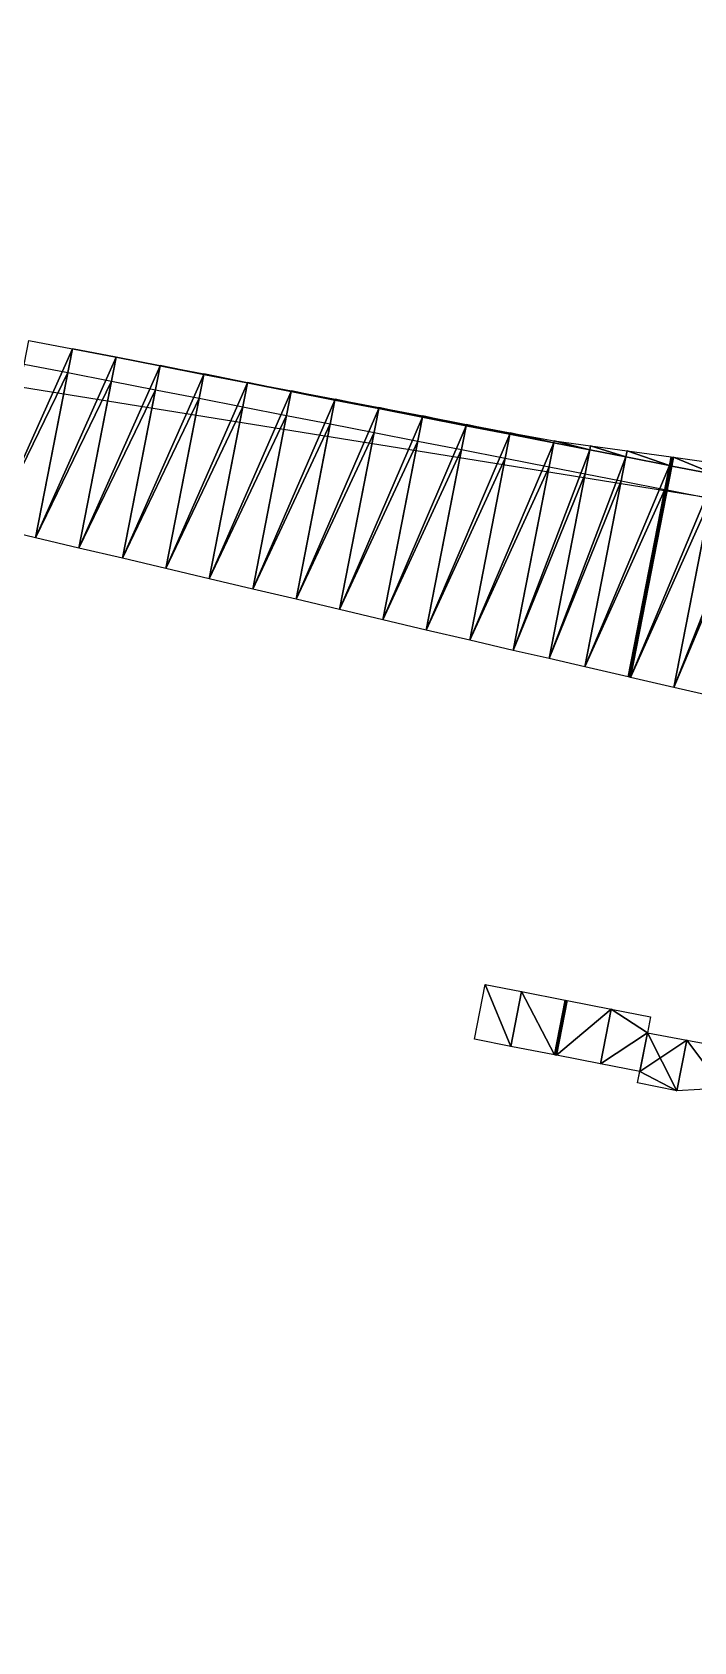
# Model space of a CAD drawing. Header units: metres. Extents: x 1882598 to 1885460, y 3171405 to 3171756.
# Drawn here: x 1884313.12 to 1884327.96, y 3171538.23 to 3171574.32 of the extents above; entities that cross this region are included whole.
import ezdxf

# ---------------------------------------------------------------- set-up
doc = ezdxf.new("R2010")
doc.units = ezdxf.units.M
doc.header["$MEASUREMENT"] = 0
doc.layers.add('00DR-R_HTA_Cl A', color=7, linetype='Continuous', true_color=0xcc0000)
doc.layers.add('Triangles surfaces projet', color=7, linetype='Continuous', true_color=0x848484)

msp = doc.modelspace()

# ---------------------------------------------------------------- linework, layer by layer
at = {"layer": '00DR-R_HTA_Cl A'}
msp.add_polyline3d([(1884474.923, 3171538.231, 151.553), (1884466.633, 3171542.768, 150.231), (1884459.923, 3171543.1, 150.188), (1884455.015, 3171543.499, 150.408), (1884305.041, 3171567.617, 149.86), (1884301.965, 3171568.264, 150.033), (1884294.126, 3171571.412, 150.29), (1884284.148, 3171573.469, 150.247), (1884275.049, 3171575.164, 150.223), (1884267.316, 3171576.703, 150.284), (1884261.119, 3171578.138, 150.314), (1884244.06, 3171583.571, 149.844), (1884240.424, 3171584.486, 149.763), (1884232.902, 3171586.519, 149.756), (1884221.492, 3171588.982, 149.993), (1884219.336, 3171587.253, 149.943), (1884211.396, 3171588.405, 150.219), (1884206.944, 3171589.932, 150.611), (1884143.037, 3171606.619, 149.729), (1884142.069, 3171607.454, 149.847), (1884140.625, 3171609.798, 149.801), (1884140.798, 3171610.401, 149.853)], dxfattribs=at)
at = {"layer": 'Triangles surfaces projet'}
for points in [[(1884314.024, 3171567.218, 150.72), (1884312.221, 3171563.211, 150.819), (1884313.042, 3171567.406, 150.712), (1884314.024, 3171567.218, 150.72)], [(1884312.221, 3171563.211, 150.819), (1884314.024, 3171567.218, 150.72), (1884313.195, 3171562.981, 150.827), (1884312.221, 3171563.211, 150.819)], [(1884313.195, 3171562.981, 150.827), (1884314.024, 3171567.218, 150.72), (1884314.024, 3171567.221, 150.719), (1884313.195, 3171562.981, 150.827)], [(1884313.195, 3171562.981, 150.827), (1884314.024, 3171567.221, 150.719), (1884315.006, 3171567.029, 150.727), (1884313.195, 3171562.981, 150.827)], [(1884313.195, 3171562.981, 150.827), (1884315.006, 3171567.029, 150.727), (1884314.169, 3171562.751, 150.836), (1884313.195, 3171562.981, 150.827)], [(1884314.024, 3171567.221, 150.719), (1884315.006, 3171567.03, 150.725), (1884315.006, 3171567.029, 150.727), (1884314.024, 3171567.221, 150.719)], [(1884315.006, 3171567.029, 150.727), (1884315.987, 3171566.837, 150.734), (1884314.169, 3171562.751, 150.836), (1884315.006, 3171567.029, 150.727)], [(1884315.006, 3171567.03, 150.725), (1884315.987, 3171566.837, 150.734), (1884315.006, 3171567.029, 150.727), (1884315.006, 3171567.03, 150.725)], [(1884315.987, 3171566.837, 150.734), (1884315.006, 3171567.03, 150.725), (1884315.988, 3171566.842, 150.73), (1884315.987, 3171566.837, 150.734)], [(1884313.92, 3171566.685, 151.083), (1884312.221, 3171563.211, 151.169), (1884312.938, 3171566.876, 151.076), (1884313.92, 3171566.685, 151.083)], [(1884313.92, 3171566.685, 151.083), (1884313.195, 3171562.981, 151.177), (1884312.221, 3171563.211, 151.169), (1884313.92, 3171566.685, 151.083)], [(1884314.901, 3171566.493, 151.09), (1884313.195, 3171562.981, 151.177), (1884313.92, 3171566.685, 151.083), (1884314.901, 3171566.493, 151.09)], [(1884314.169, 3171562.751, 150.836), (1884315.987, 3171566.837, 150.734), (1884315.143, 3171562.522, 150.844), (1884314.169, 3171562.751, 150.836)], [(1884316.969, 3171566.645, 150.741), (1884315.143, 3171562.522, 150.844), (1884315.987, 3171566.837, 150.734), (1884316.969, 3171566.645, 150.741)], [(1884316.969, 3171566.645, 150.741), (1884316.118, 3171562.292, 150.852), (1884315.143, 3171562.522, 150.844), (1884316.969, 3171566.645, 150.741)], [(1884315.987, 3171566.837, 150.734), (1884315.988, 3171566.842, 150.73), (1884316.969, 3171566.645, 150.741), (1884315.987, 3171566.837, 150.734)], [(1884316.97, 3171566.654, 150.734), (1884316.969, 3171566.645, 150.741), (1884315.988, 3171566.842, 150.73), (1884316.97, 3171566.654, 150.734)], [(1884316.118, 3171562.292, 150.852), (1884316.969, 3171566.645, 150.741), (1884317.95, 3171566.453, 150.748), (1884316.118, 3171562.292, 150.852)], [(1884316.969, 3171566.645, 150.741), (1884316.97, 3171566.654, 150.734), (1884317.95, 3171566.453, 150.748), (1884316.969, 3171566.645, 150.741)], [(1884317.953, 3171566.466, 150.739), (1884317.95, 3171566.453, 150.748), (1884316.97, 3171566.654, 150.734), (1884317.953, 3171566.466, 150.739)], [(1884314.169, 3171562.751, 151.186), (1884313.195, 3171562.981, 151.177), (1884314.901, 3171566.493, 151.09), (1884314.169, 3171562.751, 151.186)], [(1884315.883, 3171566.301, 151.097), (1884314.169, 3171562.751, 151.186), (1884314.901, 3171566.493, 151.09), (1884315.883, 3171566.301, 151.097)], [(1884315.143, 3171562.522, 151.194), (1884314.169, 3171562.751, 151.186), (1884315.883, 3171566.301, 151.097), (1884315.143, 3171562.522, 151.194)], [(1884316.864, 3171566.11, 151.105), (1884315.143, 3171562.522, 151.194), (1884315.883, 3171566.301, 151.097), (1884316.864, 3171566.11, 151.105)], [(1884317.95, 3171566.453, 150.748), (1884317.092, 3171562.062, 150.86), (1884316.118, 3171562.292, 150.852), (1884317.95, 3171566.453, 150.748)], [(1884318.932, 3171566.261, 150.755), (1884317.092, 3171562.062, 150.86), (1884317.95, 3171566.453, 150.748), (1884318.932, 3171566.261, 150.755)], [(1884318.066, 3171561.833, 150.868), (1884317.092, 3171562.062, 150.86), (1884318.932, 3171566.261, 150.755), (1884318.066, 3171561.833, 150.868)], [(1884317.953, 3171566.466, 150.739), (1884318.932, 3171566.261, 150.755), (1884317.95, 3171566.453, 150.748), (1884317.953, 3171566.466, 150.739)], [(1884318.932, 3171566.261, 150.755), (1884317.953, 3171566.466, 150.739), (1884318.935, 3171566.277, 150.744), (1884318.932, 3171566.261, 150.755)], [(1884319.913, 3171566.069, 150.762), (1884318.066, 3171561.833, 150.868), (1884318.932, 3171566.261, 150.755), (1884319.913, 3171566.069, 150.762)], [(1884318.932, 3171566.261, 150.755), (1884318.935, 3171566.277, 150.744), (1884319.913, 3171566.069, 150.762), (1884318.932, 3171566.261, 150.755)], [(1884319.913, 3171566.069, 150.762), (1884318.935, 3171566.277, 150.744), (1884319.917, 3171566.089, 150.748), (1884319.913, 3171566.069, 150.762)], [(1884315.143, 3171562.522, 151.194), (1884316.864, 3171566.11, 151.105), (1884316.118, 3171562.292, 151.202), (1884315.143, 3171562.522, 151.194)], [(1884317.845, 3171565.918, 151.112), (1884316.118, 3171562.292, 151.202), (1884316.864, 3171566.11, 151.105), (1884317.845, 3171565.918, 151.112)], [(1884316.118, 3171562.292, 151.202), (1884317.845, 3171565.918, 151.112), (1884317.092, 3171562.062, 151.21), (1884316.118, 3171562.292, 151.202)], [(1884318.827, 3171565.726, 151.119), (1884317.092, 3171562.062, 151.21), (1884317.845, 3171565.918, 151.112), (1884318.827, 3171565.726, 151.119)], [(1884319.04, 3171561.603, 150.876), (1884318.066, 3171561.833, 150.868), (1884319.913, 3171566.069, 150.762), (1884319.04, 3171561.603, 150.876)], [(1884320.894, 3171565.877, 150.77), (1884319.04, 3171561.603, 150.876), (1884319.913, 3171566.069, 150.762), (1884320.894, 3171565.877, 150.77)], [(1884320.894, 3171565.877, 150.77), (1884320.014, 3171561.373, 150.884), (1884319.04, 3171561.603, 150.876), (1884320.894, 3171565.877, 150.77)], [(1884319.917, 3171566.089, 150.748), (1884320.894, 3171565.877, 150.77), (1884319.913, 3171566.069, 150.762), (1884319.917, 3171566.089, 150.748)], [(1884320.894, 3171565.877, 150.77), (1884319.917, 3171566.089, 150.748), (1884320.899, 3171565.901, 150.753), (1884320.894, 3171565.877, 150.77)], [(1884320.014, 3171561.373, 150.884), (1884320.894, 3171565.877, 150.77), (1884321.876, 3171565.685, 150.777), (1884320.014, 3171561.373, 150.884)], [(1884320.894, 3171565.877, 150.77), (1884320.899, 3171565.901, 150.753), (1884321.876, 3171565.685, 150.777), (1884320.894, 3171565.877, 150.77)], [(1884320.899, 3171565.901, 150.753), (1884321.881, 3171565.713, 150.758), (1884321.876, 3171565.685, 150.777), (1884320.899, 3171565.901, 150.753)], [(1884317.092, 3171562.062, 151.21), (1884318.827, 3171565.726, 151.119), (1884318.066, 3171561.833, 151.218), (1884317.092, 3171562.062, 151.21)], [(1884319.808, 3171565.534, 151.126), (1884318.066, 3171561.833, 151.218), (1884318.827, 3171565.726, 151.119), (1884319.808, 3171565.534, 151.126)], [(1884318.066, 3171561.833, 151.218), (1884319.808, 3171565.534, 151.126), (1884319.04, 3171561.603, 151.226), (1884318.066, 3171561.833, 151.218)], [(1884320.79, 3171565.342, 151.133), (1884319.04, 3171561.603, 151.226), (1884319.808, 3171565.534, 151.126), (1884320.79, 3171565.342, 151.133)], [(1884321.876, 3171565.685, 150.777), (1884320.988, 3171561.143, 150.892), (1884320.014, 3171561.373, 150.884), (1884321.876, 3171565.685, 150.777)], [(1884322.857, 3171565.493, 150.784), (1884320.988, 3171561.143, 150.892), (1884321.876, 3171565.685, 150.777), (1884322.857, 3171565.493, 150.784)], [(1884320.988, 3171561.143, 150.892), (1884322.857, 3171565.493, 150.784), (1884321.962, 3171560.914, 150.901), (1884320.988, 3171561.143, 150.892)], [(1884321.876, 3171565.685, 150.777), (1884321.881, 3171565.713, 150.758), (1884322.857, 3171565.493, 150.784), (1884321.876, 3171565.685, 150.777)], [(1884322.863, 3171565.525, 150.762), (1884322.857, 3171565.493, 150.784), (1884321.881, 3171565.713, 150.758), (1884322.863, 3171565.525, 150.762)], [(1884322.857, 3171565.493, 150.784), (1884323.839, 3171565.302, 150.791), (1884321.962, 3171560.914, 150.901), (1884322.857, 3171565.493, 150.784)], [(1884322.857, 3171565.493, 150.784), (1884322.863, 3171565.525, 150.762), (1884323.839, 3171565.302, 150.791), (1884322.857, 3171565.493, 150.784)], [(1884323.845, 3171565.336, 150.767), (1884323.839, 3171565.302, 150.791), (1884322.863, 3171565.525, 150.762), (1884323.845, 3171565.336, 150.767)], [(1884320.79, 3171565.342, 151.133), (1884320.014, 3171561.373, 151.234), (1884319.04, 3171561.603, 151.226), (1884320.79, 3171565.342, 151.133)], [(1884321.771, 3171565.15, 151.14), (1884320.014, 3171561.373, 151.234), (1884320.79, 3171565.342, 151.133), (1884321.771, 3171565.15, 151.14)], [(1884321.771, 3171565.15, 151.14), (1884320.988, 3171561.143, 151.242), (1884320.014, 3171561.373, 151.234), (1884321.771, 3171565.15, 151.14)], [(1884322.752, 3171564.958, 151.148), (1884320.988, 3171561.143, 151.242), (1884321.771, 3171565.15, 151.14), (1884322.752, 3171564.958, 151.148)], [(1884323.839, 3171565.302, 150.791), (1884322.936, 3171560.684, 150.909), (1884321.962, 3171560.914, 150.901), (1884323.839, 3171565.302, 150.791)], [(1884323.839, 3171565.302, 150.791), (1884324.82, 3171565.11, 150.798), (1884322.936, 3171560.684, 150.909), (1884323.839, 3171565.302, 150.791)], [(1884323.91, 3171560.458, 150.917), (1884322.936, 3171560.684, 150.909), (1884324.82, 3171565.11, 150.798), (1884323.91, 3171560.458, 150.917)], [(1884323.845, 3171565.336, 150.767), (1884324.82, 3171565.11, 150.798), (1884323.839, 3171565.302, 150.791), (1884323.845, 3171565.336, 150.767)], [(1884324.82, 3171565.11, 150.798), (1884323.845, 3171565.336, 150.767), (1884324.829, 3171565.158, 150.765), (1884324.82, 3171565.11, 150.798)], [(1884324.82, 3171565.11, 150.798), (1884325.63, 3171564.951, 150.804), (1884323.91, 3171560.458, 150.917), (1884324.82, 3171565.11, 150.798)], [(1884324.82, 3171565.11, 150.798), (1884324.829, 3171565.158, 150.765), (1884325.63, 3171564.951, 150.804), (1884324.82, 3171565.11, 150.798)], [(1884325.63, 3171564.951, 150.804), (1884324.829, 3171565.158, 150.765), (1884325.648, 3171565.044, 150.74), (1884325.63, 3171564.951, 150.804)], [(1884320.988, 3171561.143, 151.242), (1884322.752, 3171564.958, 151.148), (1884321.962, 3171560.914, 151.251), (1884320.988, 3171561.143, 151.242)], [(1884323.734, 3171564.766, 151.155), (1884321.962, 3171560.914, 151.251), (1884322.752, 3171564.958, 151.148), (1884323.734, 3171564.766, 151.155)], [(1884322.936, 3171560.684, 151.259), (1884321.962, 3171560.914, 151.251), (1884323.734, 3171564.766, 151.155), (1884322.936, 3171560.684, 151.259)], [(1884324.715, 3171564.574, 151.162), (1884322.936, 3171560.684, 151.259), (1884323.734, 3171564.766, 151.155), (1884324.715, 3171564.574, 151.162)], [(1884324.715, 3171560.272, 150.923), (1884323.91, 3171560.458, 150.917), (1884325.63, 3171564.951, 150.804), (1884324.715, 3171560.272, 150.923)], [(1884325.63, 3171564.951, 150.804), (1884326.439, 3171564.793, 150.81), (1884324.715, 3171560.272, 150.923), (1884325.63, 3171564.951, 150.804)], [(1884324.715, 3171560.272, 150.923), (1884326.439, 3171564.793, 150.81), (1884325.519, 3171560.086, 150.93), (1884324.715, 3171560.272, 150.923)], [(1884325.519, 3171560.086, 150.93), (1884326.439, 3171564.793, 150.81), (1884327.421, 3171564.601, 150.817), (1884325.519, 3171560.086, 150.93)], [(1884325.648, 3171565.044, 150.74), (1884326.439, 3171564.793, 150.81), (1884325.63, 3171564.951, 150.804), (1884325.648, 3171565.044, 150.74)], [(1884326.439, 3171564.793, 150.81), (1884325.648, 3171565.044, 150.74), (1884326.466, 3171564.931, 150.716), (1884326.439, 3171564.793, 150.81)], [(1884326.439, 3171564.793, 150.81), (1884326.466, 3171564.931, 150.716), (1884327.421, 3171564.601, 150.817), (1884326.439, 3171564.793, 150.81)], [(1884327.458, 3171564.794, 150.686), (1884327.421, 3171564.601, 150.817), (1884326.466, 3171564.931, 150.716), (1884327.458, 3171564.794, 150.686)], [(1884327.445, 3171564.596, 150.817), (1884327.421, 3171564.601, 150.817), (1884327.458, 3171564.794, 150.686), (1884327.445, 3171564.596, 150.817)], [(1884327.445, 3171564.596, 150.817), (1884327.458, 3171564.794, 150.686), (1884327.483, 3171564.79, 150.685), (1884327.445, 3171564.596, 150.817)], [(1884327.445, 3171564.596, 150.817), (1884327.483, 3171564.79, 150.685), (1884327.47, 3171564.591, 150.818), (1884327.445, 3171564.596, 150.817)], [(1884327.47, 3171564.591, 150.818), (1884327.483, 3171564.79, 150.685), (1884327.508, 3171564.787, 150.684), (1884327.47, 3171564.591, 150.818)], [(1884328.451, 3171564.4, 150.825), (1884327.47, 3171564.591, 150.818), (1884327.508, 3171564.787, 150.684), (1884328.451, 3171564.4, 150.825)], [(1884328.5, 3171564.649, 150.654), (1884328.451, 3171564.4, 150.825), (1884327.508, 3171564.787, 150.684), (1884328.5, 3171564.649, 150.654)], [(1884323.91, 3171560.458, 151.267), (1884322.936, 3171560.684, 151.259), (1884324.715, 3171564.574, 151.162), (1884323.91, 3171560.458, 151.267)], [(1884325.525, 3171564.416, 151.168), (1884323.91, 3171560.458, 151.267), (1884324.715, 3171564.574, 151.162), (1884325.525, 3171564.416, 151.168)], [(1884323.91, 3171560.458, 151.267), (1884325.525, 3171564.416, 151.168), (1884324.715, 3171560.272, 151.273), (1884323.91, 3171560.458, 151.267)], [(1884326.335, 3171564.258, 151.174), (1884324.715, 3171560.272, 151.273), (1884325.525, 3171564.416, 151.168), (1884326.335, 3171564.258, 151.174)], [(1884327.421, 3171564.601, 150.817), (1884326.494, 3171559.861, 150.938), (1884325.519, 3171560.086, 150.93), (1884327.421, 3171564.601, 150.817)], [(1884327.421, 3171564.601, 150.817), (1884327.445, 3171564.596, 150.817), (1884326.494, 3171559.861, 150.938), (1884327.421, 3171564.601, 150.817)], [(1884326.518, 3171559.855, 150.938), (1884326.494, 3171559.861, 150.938), (1884327.445, 3171564.596, 150.817), (1884326.518, 3171559.855, 150.938)], [(1884326.518, 3171559.855, 150.938), (1884327.445, 3171564.596, 150.817), (1884327.47, 3171564.591, 150.818), (1884326.518, 3171559.855, 150.938)], [(1884327.47, 3171564.591, 150.818), (1884326.543, 3171559.849, 150.938), (1884326.518, 3171559.855, 150.938), (1884327.47, 3171564.591, 150.818)], [(1884328.451, 3171564.4, 150.825), (1884326.543, 3171559.849, 150.938), (1884327.47, 3171564.591, 150.818), (1884328.451, 3171564.4, 150.825)], [(1884326.543, 3171559.849, 150.938), (1884328.451, 3171564.4, 150.825), (1884327.517, 3171559.624, 150.946), (1884326.543, 3171559.849, 150.938)], [(1884328.451, 3171564.4, 150.825), (1884329.334, 3171564.227, 150.831), (1884327.517, 3171559.624, 150.946), (1884328.451, 3171564.4, 150.825)], [(1884325.519, 3171560.086, 151.28), (1884324.715, 3171560.272, 151.273), (1884326.335, 3171564.258, 151.174), (1884325.519, 3171560.086, 151.28)], [(1884327.316, 3171564.066, 151.181), (1884325.519, 3171560.086, 151.28), (1884326.335, 3171564.258, 151.174), (1884327.316, 3171564.066, 151.181)], [(1884327.316, 3171564.066, 151.181), (1884326.494, 3171559.861, 151.288), (1884325.519, 3171560.086, 151.28), (1884327.316, 3171564.066, 151.181)], [(1884327.341, 3171564.061, 151.181), (1884326.494, 3171559.861, 151.288), (1884327.316, 3171564.066, 151.181), (1884327.341, 3171564.061, 151.181)], [(1884327.341, 3171564.061, 151.181), (1884326.518, 3171559.855, 151.288), (1884326.494, 3171559.861, 151.288), (1884327.341, 3171564.061, 151.181)], [(1884326.518, 3171559.855, 151.288), (1884327.341, 3171564.061, 151.181), (1884327.365, 3171564.056, 151.181), (1884326.518, 3171559.855, 151.288)], [(1884327.365, 3171564.056, 151.181), (1884326.543, 3171559.849, 151.288), (1884326.518, 3171559.855, 151.288), (1884327.365, 3171564.056, 151.181)], [(1884328.347, 3171563.864, 151.188), (1884326.543, 3171559.849, 151.288), (1884327.365, 3171564.056, 151.181), (1884328.347, 3171563.864, 151.188)], [(1884327.517, 3171559.624, 150.946), (1884329.334, 3171564.227, 150.831), (1884328.395, 3171559.421, 150.954), (1884327.517, 3171559.624, 150.946)], [(1884328.347, 3171563.864, 151.188), (1884327.517, 3171559.624, 151.296), (1884326.543, 3171559.849, 151.288), (1884328.347, 3171563.864, 151.188)], [(1884329.23, 3171563.691, 151.195), (1884327.517, 3171559.624, 151.296), (1884328.347, 3171563.864, 151.188), (1884329.23, 3171563.691, 151.195)], [(1884328.395, 3171559.421, 151.304), (1884327.517, 3171559.624, 151.296), (1884329.23, 3171563.691, 151.195), (1884328.395, 3171559.421, 151.304)], [(1884323.046, 3171551.74, 151.241), (1884323.286, 3171552.966, 151.272), (1884323.856, 3171551.581, 151.244), (1884323.046, 3171551.74, 151.241)], [(1884323.856, 3171551.581, 151.244), (1884323.286, 3171552.966, 151.272), (1884324.096, 3171552.808, 151.276), (1884323.856, 3171551.581, 151.244)], [(1884324.837, 3171551.389, 151.249), (1884323.856, 3171551.581, 151.244), (1884324.096, 3171552.808, 151.276), (1884324.837, 3171551.389, 151.249)], [(1884325.077, 3171552.616, 151.28), (1884324.837, 3171551.389, 151.249), (1884324.096, 3171552.808, 151.276), (1884325.077, 3171552.616, 151.28)], [(1884325.102, 3171552.611, 151.28), (1884324.837, 3171551.389, 151.249), (1884325.077, 3171552.616, 151.28), (1884325.102, 3171552.611, 151.28)], [(1884324.862, 3171551.385, 151.249), (1884324.837, 3171551.389, 151.249), (1884325.102, 3171552.611, 151.28), (1884324.862, 3171551.385, 151.249)], [(1884324.886, 3171551.38, 151.249), (1884324.862, 3171551.385, 151.249), (1884325.102, 3171552.611, 151.28), (1884324.886, 3171551.38, 151.249)], [(1884325.126, 3171552.607, 151.28), (1884324.886, 3171551.38, 151.249), (1884325.102, 3171552.611, 151.28), (1884325.126, 3171552.607, 151.28)], [(1884326.108, 3171552.415, 151.287), (1884324.886, 3171551.38, 151.249), (1884325.126, 3171552.607, 151.28), (1884326.108, 3171552.415, 151.287)], [(1884325.868, 3171551.188, 151.256), (1884324.886, 3171551.38, 151.249), (1884326.108, 3171552.415, 151.287), (1884325.868, 3171551.188, 151.256)], [(1884326.921, 3171551.886, 151.285), (1884325.868, 3171551.188, 151.256), (1884326.108, 3171552.415, 151.287), (1884326.921, 3171551.886, 151.285)], [(1884326.991, 3171552.242, 151.294), (1884326.921, 3171551.886, 151.285), (1884326.108, 3171552.415, 151.287), (1884326.991, 3171552.242, 151.294)], [(1884326.751, 3171551.015, 151.263), (1884325.868, 3171551.188, 151.256), (1884326.921, 3171551.886, 151.285), (1884326.751, 3171551.015, 151.263)], [(1884327.584, 3171550.587, 150.913), (1884326.701, 3171550.76, 150.906), (1884326.921, 3171551.886, 150.935), (1884327.584, 3171550.587, 150.913)], [(1884327.806, 3171551.722, 151.292), (1884326.751, 3171551.015, 151.263), (1884326.921, 3171551.886, 151.285), (1884327.806, 3171551.722, 151.292)], [(1884327.584, 3171550.587, 150.913), (1884326.921, 3171551.886, 150.935), (1884327.806, 3171551.722, 150.942), (1884327.584, 3171550.587, 150.913)], [(1884327.584, 3171550.587, 151.263), (1884326.751, 3171551.015, 151.263), (1884327.806, 3171551.722, 151.292), (1884327.584, 3171550.587, 151.263)], [(1884328.614, 3171550.643, 150.926), (1884327.584, 3171550.587, 150.913), (1884327.806, 3171551.722, 150.942), (1884328.614, 3171550.643, 150.926)], [(1884328.614, 3171550.643, 151.276), (1884327.584, 3171550.587, 151.263), (1884327.806, 3171551.722, 151.292), (1884328.614, 3171550.643, 151.276)], [(1884328.614, 3171550.643, 150.926), (1884327.806, 3171551.722, 150.942), (1884328.79, 3171551.54, 150.949), (1884328.614, 3171550.643, 150.926)], [(1884328.79, 3171551.54, 151.299), (1884328.614, 3171550.643, 151.276), (1884327.806, 3171551.722, 151.292), (1884328.79, 3171551.54, 151.299)], [(1884326.701, 3171550.76, 151.256), (1884326.751, 3171551.015, 151.263), (1884327.584, 3171550.587, 151.263), (1884326.701, 3171550.76, 151.256)]]:
    msp.add_3dface(points, dxfattribs=at)

doc.saveas('drawing.dxf')
